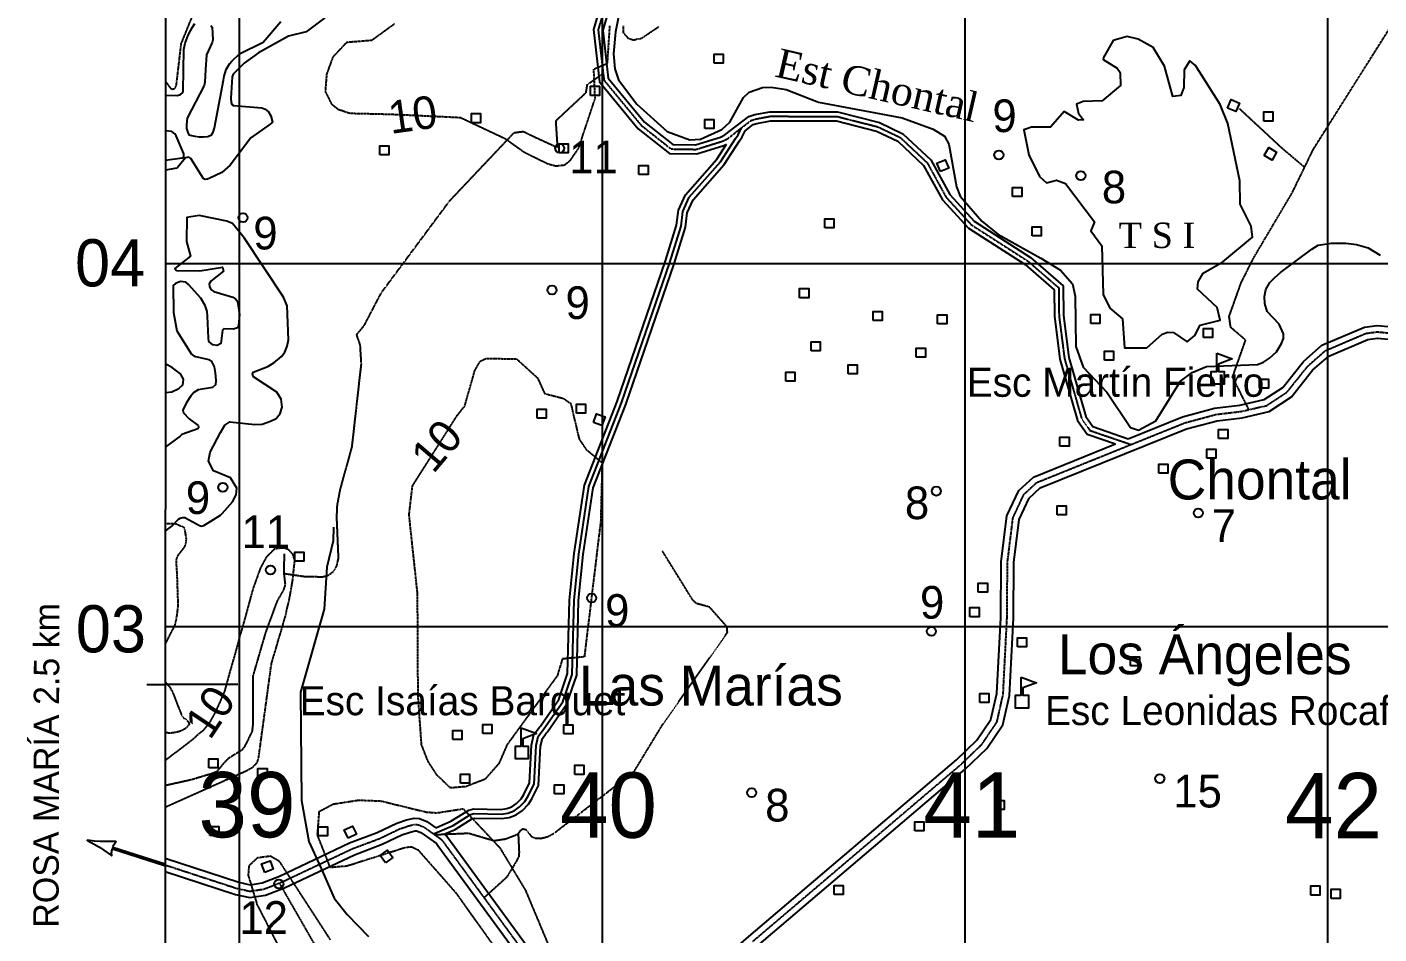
# Model space of a CAD drawing. Extents: x 638173 to 667318, y 9795622 to 9816401.
# Drawn here: x 638414 to 642141, y 9802153 to 9804652 of the extents above; entities that cross this region are included whole.
import ezdxf

# ---------------------------------------------------------------- set-up
doc = ezdxf.new("R2010")
doc.units = 0
doc.header["$MEASUREMENT"] = 0
doc.linetypes.add('DASHED', pattern=[0.75, 0.5, -0.25])
doc.linetypes.add('HIDDEN', pattern=[0.375, 0.25, -0.125])
for name, color, linetype in [('CAMINO2', 7, 'CONTINUOUS'), ('CAMINO4', 7, 'CONTINUOUS'), ('CAMINO5', 7, 'CONTINUOUS'), ('CAMINO6Y7', 7, 'CONTINUOUS'), ('CUADRICULAUTM', 7, 'CONTINUOUS'), ('CURVASUPLEMENTAR', 7, 'CONTINUOUS'), ('EDIFICACION', 7, 'CONTINUOUS'), ('INFORMACIONMARGI', 7, 'CONTINUOUS'), ('NOMBRESPOBLADOS', 7, 'CONTINUOUS'), ('NOMBRESPROPIOS', 7, 'CONTINUOUS'), ('PANTANOINUNDACIO', 7, 'CONTINUOUS'), ('PARALELACAMINO', 7, 'CONTINUOUS'), ('PROYECCION', 7, 'CONTINUOUS'), ('PUNTOALTURA', 7, 'CONTINUOUS'), ('RIOINTERMITENTE', 7, 'CONTINUOUS'), ('TEXTOAZUL', 7, 'CONTINUOUS'), ('VALORCUADRICULAR', 7, 'CONTINUOUS'), ('VALORCURVANIVEL', 7, 'CONTINUOUS')]:
    doc.layers.add(name, color=color, linetype=linetype)
doc.styles.add('cotas', font='SWITZN.TTF')
doc.styles.add('curvas', font='SWZCONDI.TTF')
doc.styles.add('escuelas', font='SWZCONLN.TTF')
doc.styles.add('poblados', font='SWZCONDN.TTF')
doc.styles.add('rios', font='TIMESI_0.TTF')

# ---------------------------------------------------------------- blocks, each defined once
blk = doc.blocks.new('DESVIA')
at = {"layer": 'INFORMACIONMARGI', "color": 7, "linetype": 'Continuous'}
blk.add_lwpolyline([(202.16, 3.49), (185.9, 7.39), (147.68, 19.11), (146.85, 19.12), (146.96, 18.1), (149.36, 11.75), (149.85, 9.42), (150.15, 6.9), (150.53, 1.31), (-0.62, 1.3), (-0.61, -2.71), (150.58, -2.7), (150.4, -6.92), (149.98, -11.09), (149.1, -14.21), (146.85, -20.1), (146.86, -20.87), (147.8, -20.89), (188.55, -8.04), (203.45, -4.27), (223.03, -0.96), (223.77, -0.5), (223.03, 0.07), (202.16, 3.49)], close=True, dxfattribs=at)
blk = doc.blocks.new('COTA')
at = {"layer": 'PUNTOALTURA', "color": 1, "linetype": 'Continuous'}
blk.add_circle((0, 0), 12.5, dxfattribs=at)
blk = doc.blocks.new('CASA')
at = {"layer": 'EDIFICACION', "color": 4, "linetype": 'Continuous'}
blk.add_lwpolyline([(-12.57, -13.81), (-12.57, 11.18), (12.43, 11.18), (12.43, -13.82), (-12.57, -13.81)], close=True, dxfattribs=at)
blk = doc.blocks.new('ESCUEL')
at = {"layer": 'EDIFICACION', "color": 6, "linetype": 'Continuous'}
blk.add_lwpolyline([(-0.55, 67.48), (41.45, 51.74), (3.45, 37.48), (3.45, 17.27), (18.98, 17.27), (18.98, -17.74), (-16.02, -17.73), (-16.02, 17.27), (-0.55, 17.27), (-0.55, 67.48)], close=True, dxfattribs=at)

msp = doc.modelspace()

# ---------------------------------------------------------------- linework, layer by layer
at = {"layer": 'CAMINO2', "color": 2, "linetype": 'DASHED'}
for points in [[(640415.15, 9802133.1), (640988.12, 9802619.87), (641045.97, 9802675.32), (641087.59, 9802736.74), (641104.75, 9802812.78), (641115.54, 9803023.84), (641116.78, 9803177.57), (641132.08, 9803300.09), (641162.07, 9803364.24), (641197.6, 9803396.99), (641457.43, 9803501.7), (641604.94, 9803561.14), (641691.11, 9803584.46), (641760.48, 9803592.81), (641782.15, 9803597.76), (641830.8, 9803608.86), (641887.26, 9803645.96), (641945.2, 9803718.26), (641992.81, 9803760.07), (642105.05, 9803808.07), (642136.13, 9803811.98), (642171.34, 9803808.71)], [(638794.59, 9802343.49), (638993.01, 9802278.65), (639028.9, 9802270.96), (639067.18, 9802276.87), (639109.32, 9802293.4), (639117.02, 9802296.42), (639310.25, 9802387.69), (639386.57, 9802416.38), (639440.3, 9802442.17), (639465.2, 9802450.7), (639482.7, 9802454.9), (639491.98, 9802454.2), (639507.94, 9802447.83), (639534.24, 9802429.32), (639537.77, 9802426.84), (639554.53, 9802415.04), (639560.56, 9802408.17), (639673.96, 9802252.86), (639876.81, 9801975.04)]]:
    msp.add_lwpolyline(points, dxfattribs=at)
at = {"layer": 'CAMINO4', "color": 2, "linetype": 'HIDDEN'}
msp.add_lwpolyline([(640041.45, 9804825.81), (639988.49, 9804644.29), (640002.19, 9804524.56), (640004.37, 9804505.54), (640107.44, 9804380.63), (640189.6, 9804315.86), (640258.36, 9804314.71), (640330.38, 9804337.1), (640344.51, 9804343.57), (640383.65, 9804374.03), (640409.74, 9804394.33), (640423.07, 9804398.5), (640462.56, 9804405.88), (640646.73, 9804405.43), (640759.66, 9804376.83), (640821.19, 9804347.49), (640895.34, 9804277.93), (640947.52, 9804182.9), (641016.96, 9804107.11), (641172.79, 9804007.16), (641258.1, 9803933.24), (641258.79, 9803855.98), (641273.75, 9803738.83), (641320.86, 9803573.39), (641344.1, 9803540.26), (641457.43, 9803501.7)], dxfattribs=at)
at = {"layer": 'CAMINO5', "color": 7, "linetype": 'Continuous'}
msp.add_lwpolyline([(639534.24, 9802429.32), (639588.41, 9802452.36), (639636.89, 9802482.55), (639646.45, 9802485.08), (639721.03, 9802483.43), (639739.78, 9802486.23), (639756.84, 9802492.28), (639771.56, 9802503.12), (639786.51, 9802518.12), (639794.75, 9802531.75), (639811.99, 9802565.88), (639817.38, 9802671.98), (639822.99, 9802697), (639835.91, 9802714.9), (639838.93, 9802717.95), (639891.3, 9802792.98), (639916.81, 9802868.24), (639921.9, 9803072.41), (639935.06, 9803199.93), (639962.99, 9803385.93), (640052.92, 9803616.06), (640186.16, 9804003.33), (640216.85, 9804102.84), (640222, 9804143.47), (640239.73, 9804182.63), (640325.8, 9804280.33), (640367.35, 9804344.76), (640374.61, 9804355.19), (640383.65, 9804374.03)], dxfattribs=at)
at = {"layer": 'CAMINO6Y7', "color": 2, "linetype": 'HIDDEN'}
msp.add_line((639122.85, 9803200.4), (639121.98, 9803146.55), dxfattribs=at)
for points in [[(641935.75, 9804265.21), (641960.07, 9804315.2), (642218.76, 9804725.03), (642268.89, 9804823.06), (642295.66, 9804881.15), (642336.23, 9804947.4), (642339.62, 9804993.25), (642316.54, 9805062.06), (642319.22, 9805084.83), (642384.95, 9805134.58), (642447.58, 9805167.99)], [(639121.98, 9803146.55), (639180.54, 9803137.96), (639207.65, 9803137.96), (639226.87, 9803136.5), (639245.81, 9803141.66), (639257.77, 9803151.29), (639267.43, 9803165.33), (639272.92, 9803188.36), (639268.13, 9803301.54), (639269.61, 9803334.39), (639277.86, 9803378.44), (639310.11, 9803494.67), (639335.87, 9803724), (639332.69, 9803775.86), (639322.9, 9803804.29), (639344.22, 9803830.42), (639390.94, 9803919.7), (639579.81, 9804173.68), (639756.88, 9804360.81), (639782.23, 9804364.2), (639815.87, 9804347.8), (639876.94, 9804319.93), (639872.17, 9804393.75), (639955.2, 9804471.12), (639958.69, 9804493.15), (640002.19, 9804524.56)], [(641935.75, 9804265.21), (641873.33, 9804317.98), (641756.19, 9804426.59)], [(641782.15, 9803597.76), (641737.28, 9803687.49), (641773.14, 9803789.15), (641732.05, 9803824.48), (641727.81, 9803854.58), (641760.45, 9803946.09), (641794.18, 9804013.85), (641902.19, 9804196.24), (641935.75, 9804265.21)], [(639768.07, 9802428.72), (639775.67, 9802439.24), (639780.64, 9802442.79), (639790.39, 9802440.69), (639803.16, 9802423.08), (639814.78, 9802417.27), (639829.62, 9802416.54), (639848.61, 9802420.78), (639866.84, 9802430.63), (640087.34, 9802600.24), (640165.8, 9802729.45), (640344.68, 9802983.54), (640344.12, 9802998.6), (640295.57, 9803053.54), (640258.52, 9803063.68), (640247.83, 9803075.25), (640166.18, 9803207.28)], [(639121.98, 9803146.55), (639125.62, 9803115.8), (639121.25, 9803101.05), (639103.22, 9803069.86), (639071.38, 9802983.44), (639036.26, 9802862.62), (639037.03, 9802734.77), (639034.52, 9802712.01), (639020.25, 9802681.82), (639011.97, 9802666.84), (639006.12, 9802659.49), (638982.74, 9802644.99), (638969.39, 9802636.56), (638960.46, 9802628.02), (638939.43, 9802603.18), (638928.8, 9802596.37), (638868.66, 9802578.13), (638794.73, 9802561.68)], [(638794.92, 9802847.23), (638807.38, 9802833.71), (638817.09, 9802815.61), (638823.7, 9802797.67), (638839.71, 9802757.21), (638845.76, 9802748.77), (638854.33, 9802742.53), (638859.57, 9802736.06), (638861.29, 9802731.44), (638857.81, 9802725.89), (638849.8, 9802718.06), (638836.93, 9802711.54), (638819.18, 9802707.3), (638808.63, 9802706.36), (638794.83, 9802707.46)], [(639537.77, 9802426.84), (639631.24, 9802430.95), (639701.07, 9802410.33), (639733.49, 9802415.07), (639768.07, 9802428.72)], [(639768.07, 9802428.72), (639770.43, 9802378.09), (639769.52, 9802366.3), (639760.4, 9802349.07), (639736, 9802309.03), (639673.96, 9802252.86)], [(639109.32, 9802293.4), (639226.69, 9802089.03), (639216.87, 9802056.12), (639219.95, 9802026.47), (639231.59, 9802012.59), (639240.14, 9801979.41), (639308.34, 9801890.35), (639314.62, 9801841.92), (639330.28, 9801820.06), (639398.01, 9801758.33), (639403.1, 9801722.34), (639448.26, 9801690.47), (639454.15, 9801658.25), (639446.11, 9801626.61), (639446.44, 9801591.26), (639453.59, 9801568.7), (639497.37, 9801518.32), (639592.5, 9801346.26)]]:
    msp.add_lwpolyline(points, dxfattribs=at)
at = {"layer": 'CUADRICULAUTM', "color": 2, "linetype": 'Continuous'}
for points in [[(639000, 9796943.25), (639000, 9797000), (639000, 9798000), (639000, 9799000), (639000, 9800000), (639000, 9801000), (639000, 9802000), (639000, 9803000), (639000, 9804000), (639000, 9805000), (639000, 9806000), (639000, 9807000), (639000, 9808000), (639000, 9809000), (639000, 9810000), (639000, 9811000), (639000, 9812000), (639000, 9813000), (639000, 9814000), (639000, 9815369.88)], [(640000, 9796942.47), (640000, 9797000), (640000, 9798000), (640000, 9799000), (640000, 9800000), (640000, 9801000), (640000, 9802000), (640000, 9803000), (640000, 9804000), (640000, 9805000), (640000, 9806000), (640000, 9807000), (640000, 9808000), (640000, 9809000), (640000, 9810000), (640000, 9811000), (640000, 9812000), (640000, 9813000), (640000, 9814000), (640000, 9815369.17)], [(641000, 9796941.7), (641000, 9797000), (641000, 9798000), (641000, 9799000), (641000, 9800000), (641000, 9801000), (641000, 9802000), (641000, 9803000), (641000, 9804000), (641000, 9805000), (641000, 9806000), (641000, 9807000), (641000, 9808000), (641000, 9809000), (641000, 9810000), (641000, 9811000), (641000, 9812000), (641000, 9813000), (641000, 9814000), (641000, 9815368.47)], [(642000, 9796940.92), (642000, 9797000), (642000, 9798000), (642000, 9799000), (642000, 9800000), (642000, 9801000), (642000, 9802000), (642000, 9803000), (642000, 9804000), (642000, 9805000), (642000, 9806000), (642000, 9807000), (642000, 9808000), (642000, 9809000), (642000, 9810000), (642000, 9811000), (642000, 9812000), (642000, 9813000), (642000, 9814000), (642000, 9815367.76)], [(638795.7, 9804000), (639000, 9804000), (640000, 9804000), (641000, 9804000), (642000, 9804000), (643000, 9804000), (644000, 9804000), (645000, 9804000), (646000, 9804000), (647000, 9804000), (648000, 9804000), (649000, 9804000), (650000, 9804000), (651000, 9804000), (652000, 9804000), (653000, 9804000), (654000, 9804000), (655000, 9804000), (656000, 9804000)], [(638795.03, 9803000), (639000, 9803000), (640000, 9803000), (641000, 9803000), (642000, 9803000), (643000, 9803000), (644000, 9803000), (645000, 9803000), (646000, 9803000), (647000, 9803000), (648000, 9803000), (649000, 9803000), (650000, 9803000), (651000, 9803000), (652000, 9803000), (653000, 9803000), (654000, 9803000), (655000, 9803000), (656000, 9803000)]]:
    msp.add_lwpolyline(points, dxfattribs=at)
at = {"layer": 'CURVASUPLEMENTAR', "color": 2, "linetype": 'DASHED'}
for points in [[(638796.03, 9804501.64), (638810.64, 9804482.07), (638815.2, 9804480.71), (638820.13, 9804481.69), (638824.05, 9804485.93), (638825.9, 9804492.52), (638839.52, 9804606.26), (638894.88, 9804742.86), (638906.21, 9804768.36), (639035.08, 9804910.75), (639049.1, 9804974.31), (639040.42, 9805060.4), (639039.3, 9805373.24), (639051.39, 9805418.64), (639125.47, 9805583.33), (639130.23, 9805613.64), (639128.69, 9805640.81), (639126.49, 9805658.73), (639117.25, 9805699.43), (639103, 9805729.56), (638964.92, 9805917.01), (638868.07, 9806023.87), (638797.09, 9806081.45)], [(639426.78, 9804660.08), (639364.26, 9804614.64), (639295.03, 9804609.28), (639256.89, 9804568.85), (639239.73, 9804521.31), (639236.33, 9804473.98), (639253.5, 9804439.35), (639271.56, 9804425.34), (639304.84, 9804414.35), (639420.66, 9804411.56), (639608.66, 9804402.65), (639732.04, 9804344.65), (639784.28, 9804307.33), (639848.64, 9804275.6), (639871.96, 9804269.07), (639896.21, 9804271.86), (639912.07, 9804284.93), (639934.46, 9804317.59), (639980.16, 9804454.77), (639976.43, 9804535.96), (640014.11, 9804551.87), (640020.84, 9804654.82)], [(640057.39, 9804654.82), (640057.39, 9804636.54), (640070.85, 9804621.14), (640086.24, 9804616.33), (640108.36, 9804621.14), (640155.49, 9804652.89)], [(639876.27, 9802865.27), (639737.13, 9802674.1), (639714.75, 9802622.6), (639676.45, 9802579.23), (639623.98, 9802559.04), (639581.27, 9802555.26), (639544.13, 9802590.96), (639519.75, 9802628.35), (639501.71, 9802674.93), (639492.15, 9802809.46), (639490.67, 9803090.54), (639467.45, 9803307.83), (639476.89, 9803387.94), (639599.98, 9803581.74), (639620.83, 9803607.58), (639648.42, 9803705.42), (639663.05, 9803730.86), (639679.88, 9803738.95), (639763.71, 9803737.33), (639821.38, 9803685.02), (639840.88, 9803641.88), (639892.33, 9803628.83), (639912.69, 9803614.83), (639936.18, 9803516.38), (639955.28, 9803488.3), (639999.64, 9803451.15), (639995.39, 9803290.54), (639950.33, 9802916.65), (639889.41, 9802910.68), (639876.27, 9802865.27)], [(638794.99, 9802950.24), (638812.35, 9802985.33), (638820.91, 9803000.04), (638826.02, 9803020.51), (638827.89, 9803032.98), (638831.01, 9803058.23), (638828.31, 9803139.29), (638826.51, 9803170.53), (638826.31, 9803184.11), (638830.5, 9803196.38), (638849.55, 9803220.85), (638852.42, 9803230.56), (638853.52, 9803241.46), (638849.35, 9803268.32), (638848.81, 9803270.48), (638846.36, 9803273.2), (638840.01, 9803276.18), (638836.06, 9803277.43), (638823.61, 9803282.91), (638795.22, 9803283.17)], [(638794.69, 9802502.52), (639020.7, 9802603.74), (639037.28, 9802613.22), (639048.11, 9802624.73), (639052.26, 9802635.59), (639087.97, 9802897.55), (639125.43, 9803024.46), (639138.13, 9803079.17), (639146.47, 9803127.53), (639150.08, 9803161.62), (639152.44, 9803181.51), (639147.39, 9803198.34), (639134.66, 9803212.26), (639122.84, 9803216.17), (639117.28, 9803216.17), (639097.12, 9803214.21), (639088.77, 9803206.39), (639073.48, 9803190.75), (639057.49, 9803161.42), (639038.03, 9803107.33), (638997.2, 9802960.47), (638958.38, 9802821.81), (638943.73, 9802787.62), (638931.58, 9802761.13), (638917.31, 9802736.01), (638899.91, 9802713.82), (638886.34, 9802703.09), (638869.29, 9802687.4), (638794.78, 9802630.78)], [(639725.58, 9802085.96), (639597.68, 9802265.3), (639493.62, 9802383.33), (639474.51, 9802392.38), (639458.41, 9802391.38), (639296.45, 9802340.05), (639250.18, 9802336.02), (639214.97, 9802425.59), (639220, 9802491.01), (639258.22, 9802511.14), (639328.48, 9802521.98), (639390.37, 9802519.45), (639514.75, 9802489), (639543.92, 9802486.98), (639616.35, 9802498.06), (639717.33, 9802390.64), (639787.88, 9802273.71), (639867.24, 9802084.46)], [(639250.82, 9802136.78), (639110.49, 9802352.71), (639085.19, 9802367.25), (639049.32, 9802362.63), (639025.84, 9802341.08), (639023.83, 9802314.91), (639047.97, 9802234.4), (639116.38, 9802101.56)]]:
    msp.add_lwpolyline(points, dxfattribs=at)
at = {"layer": 'PANTANOINUNDACIO', "color": 2, "linetype": 'Continuous'}
for points in [[(639234.64, 9804677.08), (639183.26, 9804638.21), (639135.18, 9804626.36), (639052.07, 9804580.45), (639012.91, 9804552.6), (638982.49, 9804522.25), (638979.54, 9804514.14), (638976.37, 9804456.17), (638976.97, 9804444.02), (638978.35, 9804438.5), (638983.18, 9804435.41), (639061.79, 9804429.56), (639070.34, 9804425.62), (639079.54, 9804418.25), (639085.96, 9804406.92), (639090.78, 9804390.08), (639084.6, 9804383.74), (639031.08, 9804346.09), (638973.97, 9804270.85), (638950.98, 9804250.6), (638917.66, 9804235.06), (638911.78, 9804232.5), (638905.23, 9804232.05), (638903.46, 9804232.5), (638900.03, 9804235.27), (638865.92, 9804289.45), (638859.89, 9804293.53), (638850.91, 9804291.25), (638829.77, 9804265.42), (638827.41, 9804263.34), (638795.87, 9804257.42)], [(638796.01, 9804463.62), (638828.02, 9804463.01), (638837.15, 9804465.65), (638843.59, 9804471.17), (638844.5, 9804475.69), (638846.74, 9804590.29), (638850.49, 9804607.07), (638858.77, 9804629.15), (638864.51, 9804641.12), (638870.27, 9804651.24), (638876.71, 9804661.36)], [(638920.4, 9804656.3), (638924.38, 9804651.06), (638925.92, 9804616.73), (638924.08, 9804608.99), (638908.53, 9804575.36), (638905.77, 9804535.07), (638903.84, 9804500.16), (638902.54, 9804490.86), (638855.98, 9804400.27), (638853.61, 9804382.91), (638853.93, 9804372.28), (638857.19, 9804360.85), (638860.45, 9804354.78), (638867.31, 9804352.69), (638876.45, 9804350.74), (638888.53, 9804349.1), (638900.93, 9804349.1), (638912.68, 9804350.41), (638922.34, 9804354.75), (638927.69, 9804362.16), (638930.92, 9804374.27), (638955.67, 9804505.68), (638957.2, 9804516.42), (638963.18, 9804534.82), (638971.92, 9804550.01), (638978.51, 9804557.68), (638999.7, 9804578.08), (639065.19, 9804610.15), (639113.71, 9804666.85)], [(641724.49, 9804385.6), (641703.23, 9804438.75), (641635.34, 9804545.87), (641619.24, 9804558.73), (641603.63, 9804533.62), (641602.69, 9804484.83), (641594.75, 9804462.86), (641572.34, 9804460.15), (641549.4, 9804544.2), (641518.74, 9804594.99), (641476.74, 9804617.9), (641446.59, 9804625.47), (641408, 9804614.67), (641381.01, 9804567.91), (641380.87, 9804562.01), (641418.62, 9804538.27), (641427.18, 9804526.68), (641428.15, 9804490.67), (641378.06, 9804448.88), (641325.19, 9804447.02), (641307.22, 9804439.09), (641312.07, 9804413.74), (641326.22, 9804395.95), (641312.31, 9804395.24), (641272.92, 9804418.65), (641235.61, 9804375.77), (641182.89, 9804375.72), (641161.48, 9804368.76), (641175.35, 9804299.56), (641205.22, 9804239.93), (641224.12, 9804222.33), (641252.25, 9804229.48), (641277.01, 9804220.58), (641356.67, 9804115.32), (641346.79, 9804089.9), (641376.92, 9804049.1), (641380.91, 9803914.71), (641399.07, 9803877.3), (641433.41, 9803847.48), (641439.46, 9803768.1), (641501.02, 9803767.87), (641542.77, 9803805.69), (641558.79, 9803811.48), (641574.02, 9803809.75), (641611.61, 9803784.69), (641633.15, 9803801.97), (641647.61, 9803830.18), (641702.72, 9803844), (641694.39, 9803879.49), (641640.49, 9803929.69), (641642.37, 9803949.83), (641656.19, 9803973.79), (641710.08, 9804005.12), (641791.82, 9804073.23), (641788.26, 9804103.01), (641757.89, 9804164.11), (641757.13, 9804227.95), (641724.49, 9804385.6)], [(638795.89, 9804285.45), (638841.93, 9804291.51), (638844.22, 9804292.23), (638846.01, 9804294.84), (638846.81, 9804297.75), (638846.5, 9804302.51), (638825.6, 9804351.84), (638821.94, 9804357.59), (638812.94, 9804363.73), (638795.94, 9804365.46)], [(638845.05, 9803300.54), (638848.8, 9803300.11), (638889.47, 9803278.13), (638894.69, 9803276.75), (638901.84, 9803278.4), (638947.18, 9803307.26), (638951.64, 9803311.43), (638980.14, 9803344.14), (638990.69, 9803363.02), (638992.08, 9803381.03), (638974.92, 9803409.44), (638928.17, 9803429.35), (638914.29, 9803455.48), (638918.92, 9803480.22), (638947.32, 9803534.54), (638959.33, 9803554.9), (638973.21, 9803563.97), (639042.49, 9803557.09), (639062.64, 9803558.08), (639085.66, 9803566.13), (639101.34, 9803573.56), (639112.25, 9803586.72), (639117.73, 9803604.92), (639114.89, 9803626.46), (639102.64, 9803645.77), (639038.77, 9803688.38), (639035.62, 9803695.06), (639037.39, 9803700.8), (639078.24, 9803716.71), (639094.25, 9803727.09), (639115.54, 9803743.86), (639125.21, 9803756.12), (639131.02, 9803772.29), (639135.35, 9803790.31), (639130.82, 9803883.77), (639120.7, 9803907.71), (639012.56, 9804070.98), (638980.95, 9804110.45), (638964.71, 9804116.59), (638888.51, 9804132.11), (638854.32, 9804126.88), (638854.15, 9804060.58), (638864.81, 9804020.52), (638821.92, 9803986.59), (638826.36, 9803981.38), (638890.54, 9803979.71), (638953.19, 9803990.49), (638956.19, 9803979.21), (638920.72, 9803951.57), (638916.41, 9803944.15), (638916.85, 9803936.74), (638920.72, 9803928.35), (638928.79, 9803922.93), (638981.25, 9803907.95), (638989.75, 9803901.9), (638993.91, 9803896.06), (639000.13, 9803859.91), (638996.68, 9803829.28), (638994.26, 9803823.2), (638983.3, 9803819.33), (638956.85, 9803819.98), (638952.54, 9803816.63), (638948.13, 9803779.61), (638938.14, 9803774.18), (638926.21, 9803776.23), (638915.56, 9803785.79), (638914.33, 9803794.19), (638911.59, 9803855.23), (638910.4, 9803867.71), (638905.24, 9803884.48), (638893.68, 9803905.24), (638859.29, 9803942.57), (638852.35, 9803948.99), (638837.51, 9803950.28), (638823.32, 9803945.12), (638817.23, 9803939.26), (638818.07, 9803865.43), (638826.98, 9803814.89), (638867.18, 9803750.95), (638874.95, 9803744.89), (638915.56, 9803736.12), (638921.67, 9803732.18), (638929.75, 9803715.48), (638932.98, 9803698.7), (638934.27, 9803678.06), (638933.44, 9803665.6), (638925.88, 9803658.71), (638885.87, 9803651.79), (638873.63, 9803645.16), (638864.6, 9803634.2), (638852.48, 9803615.13), (638843.32, 9803596.14), (638845.73, 9803588.74), (638860.73, 9803572.27), (638885.5, 9803554), (638886.84, 9803550.3), (638886.57, 9803547.15), (638884.64, 9803545.22)], [(638795.46, 9803645.16), (638813.64, 9803647.1), (638832.35, 9803656.13), (638843.32, 9803666.45), (638844.52, 9803672.39), (638845.25, 9803681.29), (638836.86, 9803696.12), (638815.58, 9803712.9), (638795.51, 9803724.28)], [(638884.64, 9803545.22), (638841.19, 9803529.16), (638836.37, 9803525.01), (638795.36, 9803494.02)], [(638795.2, 9803263.46), (638795.59, 9803263.58), (638796.17, 9803263.85), (638797.4, 9803264.48), (638798.93, 9803265.4), (638806.44, 9803271.07), (638812.88, 9803276.74), (638831.76, 9803295.99), (638835.86, 9803298.65), (638839.45, 9803299.84), (638842.99, 9803300.77), (638845.05, 9803300.54)]]:
    msp.add_lwpolyline(points, dxfattribs=at)
at = {"layer": 'PARALELACAMINO', "color": 7, "linetype": 'Continuous'}
for points in [[(639984.26, 9805484.27), (639966.63, 9805411.65), (639958.67, 9805327.82), (639966.3, 9805156.43), (639993.3, 9805083.08), (640034.24, 9804929.39), (640034.62, 9804847.03), (639975.78, 9804645.37), (639992.37, 9804500.44), (640098.65, 9804371.64), (640185.17, 9804303.43), (640260.16, 9804302.18), (640334.86, 9804325.4), (640342.14, 9804328.73)], [(640059.64, 9804843.51), (640001.2, 9804643.21), (640016.37, 9804510.64), (640116.23, 9804389.62), (640194.03, 9804328.29), (640256.56, 9804327.24), (640325.9, 9804348.8), (640337.98, 9804354.33), (640403.85, 9804405.58), (640420.05, 9804410.65), (640461.42, 9804418.38), (640648.3, 9804417.93), (640763.93, 9804388.64), (640828.32, 9804357.94), (640905.34, 9804285.69), (640957.75, 9804190.24), (641025.08, 9804116.75), (641180.3, 9804017.2), (641270.55, 9803938.99), (641271.28, 9803856.83), (641286.03, 9803741.35), (641332.3, 9803578.84), (641351.99, 9803550.78), (641449.81, 9803517.49)], [(639565.52, 9802429.05), (639594.19, 9802441.24), (639641.9, 9802470.95), (639647.94, 9802472.54), (639721.82, 9802470.91), (639742.82, 9802474.05), (639762.76, 9802481.12), (639779.74, 9802493.62), (639796.43, 9802510.36), (639805.69, 9802525.69), (639824.34, 9802562.6), (639829.81, 9802670.28), (639834.63, 9802691.76), (639845.48, 9802706.8), (639848.57, 9802709.92), (639902.57, 9802787.28), (639929.26, 9802866.03), (639934.38, 9803071.61), (639947.46, 9803198.36), (639975.14, 9803382.69), (640064.66, 9803611.75), (640198.05, 9803999.45), (640229.11, 9804100.19), (640234.16, 9804140.03), (640250.35, 9804175.77), (640335.8, 9804272.77), (640377.74, 9804337.8), (640385.44, 9804348.87), (640393.65, 9804365.97)], [(640393.65, 9804365.97), (640415.63, 9804383.08), (640426.09, 9804386.35), (640463.7, 9804393.38), (640645.16, 9804392.93), (640755.39, 9804365.02), (640814.06, 9804337.04), (640885.34, 9804270.17), (640937.29, 9804175.56), (641008.84, 9804097.47), (641165.28, 9803997.12), (641245.65, 9803927.49), (641246.3, 9803855.13), (641261.47, 9803736.31), (641309.42, 9803567.94), (641336.21, 9803529.74), (641414.28, 9803503.18)], [(639541.17, 9802445.85), (639582.63, 9802463.48), (639631.88, 9802494.15), (639644.96, 9802497.62), (639720.24, 9802495.95), (639736.74, 9802498.41), (639750.92, 9802503.44), (639763.38, 9802512.62), (639776.59, 9802525.88), (639783.81, 9802537.81), (639799.64, 9802569.16), (639804.95, 9802673.68), (639811.35, 9802702.24), (639826.34, 9802723), (639829.29, 9802725.98), (639880.03, 9802798.68), (639904.36, 9802870.45), (639909.42, 9803073.21), (639922.66, 9803201.5), (639950.84, 9803389.17), (640041.18, 9803620.37), (640174.27, 9804007.21), (640204.59, 9804105.49), (640209.84, 9804146.91), (640229.11, 9804189.49), (640315.8, 9804287.89), (640342.14, 9804328.73)], [(641449.81, 9803517.49), (641599.36, 9803577.76), (641687.76, 9803601.68), (641757.48, 9803610.08), (641823.83, 9803625.22), (641875.34, 9803659.06), (641932.5, 9803730.4), (641983.36, 9803775.06), (642100.43, 9803825.13), (642135.84, 9803829.58), (642175.82, 9803825.87)], [(640426.55, 9802119.83), (640999.85, 9802606.87), (641059.42, 9802663.97), (641103.93, 9802729.66), (641122.15, 9802810.39), (641133.04, 9803023.32), (641134.27, 9803176.41), (641149.1, 9803295.18), (641176.46, 9803353.71), (641207.11, 9803381.95), (641610.52, 9803544.52), (641694.46, 9803567.24), (641763.48, 9803575.54), (641837.77, 9803592.5), (641899.18, 9803632.86), (641957.9, 9803706.12), (642002.26, 9803745.08), (642109.67, 9803791.01), (642136.42, 9803794.38), (642166.86, 9803791.55)], [(639565.52, 9802429.05), (639574.23, 9802419.12), (639889.62, 9801987.17), (639913.54, 9801967.62), (640059.59, 9801921.79), (640109.25, 9801920.75), (640141.71, 9801923.45), (640176.14, 9801948.61), (640403.75, 9802146.37), (640976.39, 9802632.87), (641032.52, 9802686.67), (641071.25, 9802743.82), (641087.35, 9802815.17), (641098.04, 9803024.36), (641099.29, 9803178.73), (641115.06, 9803305), (641147.68, 9803374.77), (641188.09, 9803412.03), (641414.28, 9803503.18)], [(638794.6, 9802361.9), (638997.57, 9802295.57), (639029.42, 9802288.75), (639062.59, 9802293.87), (639110.08, 9802312.5), (639303.42, 9802403.82), (639379.69, 9802432.49), (639433.66, 9802458.39), (639460.31, 9802467.52), (639481.28, 9802472.56), (639495.97, 9802471.45), (639516.33, 9802463.32), (639541.17, 9802445.85)], [(638794.57, 9802325.09), (638988.45, 9802261.73), (639028.38, 9802253.17), (639071.77, 9802259.87), (639123.96, 9802280.34), (639317.08, 9802371.56), (639393.45, 9802400.27), (639446.94, 9802425.95), (639470.09, 9802433.88), (639484.12, 9802437.24), (639487.99, 9802436.95), (639499.55, 9802432.34), (639542.75, 9802401.93), (639546.89, 9802397.22), (639864, 9801962.91), (639896.62, 9801936.24), (640053.87, 9801886.91), (640110.33, 9801885.71), (640154.43, 9801889.39), (640169.56, 9801900.45)]]:
    msp.add_lwpolyline(points, dxfattribs=at)
at = {"layer": 'PROYECCION', "color": 7, "linetype": 'Continuous'}
for p in [(638744.85, 9802840.45), (638994.85, 9802840.26)]:
    msp.add_line(p, (638794.85, 9802840.41), dxfattribs=at)
msp.add_lwpolyline([(638790.96, 9796943.41), (666604.83, 9796921.85), (666619.7, 9815350.33), (638803.33, 9815370.02)], close=True, dxfattribs=at)
at = {"layer": 'RIOINTERMITENTE', "color": 132, "linetype": 'Continuous'}
for points in [[(640065.73, 9804786.15), (640036.23, 9804638.46), (640030.46, 9804577.85), (640034.31, 9804536.48), (640044.89, 9804506.65), (640095.21, 9804439.34), (640178.84, 9804364.26), (640241.34, 9804340.93), (640270.26, 9804342.79), (640329.8, 9804369.73), (640351.64, 9804389.64), (640389.3, 9804457.59), (640404.46, 9804472.4), (640441.07, 9804485.01), (640465.62, 9804486.11), (640506.9, 9804480.08), (640595.63, 9804444.48), (640826.17, 9804401.53), (640911.44, 9804370.83), (640942.97, 9804351.01), (640955.18, 9804328.64), (640976.2, 9804211.85), (640986.64, 9804185.38), (641045.73, 9804117.07), (641089.93, 9804081.42), (641209.1, 9804015.03), (641262.95, 9803982.21), (641296.36, 9803943.9), (641303.23, 9803910.05), (641305.03, 9803771.56), (641324.94, 9803714.36), (641390.25, 9803645.91), (641455.7, 9803548.81), (641477.8, 9803541.27), (641526.01, 9803566.5), (641594.09, 9803676.17), (641625.57, 9803699.57), (641665.76, 9803716.62), (641805.87, 9803721.86), (641822.57, 9803728.49), (641838.69, 9803739.53), (641857.81, 9803756.68), (641872.06, 9803779.47), (641877.33, 9803794.09), (641877.67, 9803806.18), (641865.59, 9803832.81), (641832.19, 9803868.17), (641825.82, 9803890.05), (641825.28, 9803909.57), (641828.96, 9803928.73), (641839.92, 9803948.06), (641854.02, 9803961.61), (641869.67, 9803975.9), (641955.4, 9804040.22), (641973.1, 9804050.71), (642009.61, 9804056.49), (642049.19, 9804055.95), (642079.17, 9804052.85), (642110.81, 9804043.67), (642143.98, 9804023.52)], [(639258.93, 9803274.08), (639258.45, 9803236.59), (639240.62, 9803163.66), (639232.82, 9803047.88), (639168.41, 9802819.54), (639171.13, 9802521.11), (639190.98, 9802407.92), (639224.56, 9802333.1), (639260.6, 9802251.47), (639296.45, 9802206.64), (639355.42, 9802146.28)]]:
    msp.add_lwpolyline(points, dxfattribs=at)

# ---------------------------------------------------------------- block references
at = {"layer": 'EDIFICACION', "color": 4, "linetype": 'Continuous'}
for p in [(640320.99, 9804565.74), (639979.87, 9804477.26), (639651.46, 9804402.06), (640295.06, 9804386.1), (641835.67, 9804406.55), (639399.19, 9804313.44), (639893.31, 9804318.96), (640113.43, 9804259.49), (641143.44, 9804198.73), (640625.41, 9804112.41), (641197.2, 9804090.41), (640556.46, 9803919.87), (640758.76, 9803856.83), (640936.75, 9803847.73), (641359.22, 9803848.6), (641669.25, 9803809.86), (640587.85, 9803773.76), (640878.03, 9803755.98), (641396.46, 9803747.76), (640518.35, 9803690.11), (640689.91, 9803710.23), (641824, 9803670.71), (639941.16, 9803601.36), (639832.89, 9803587.99), (641711.36, 9803531.88), (641273.88, 9803510.74), (641678.48, 9803477.78), (641546.32, 9803436.12), (641266, 9803321.62), (639164.51, 9803193.98), (641048.81, 9803108.72), (641025.89, 9803041.05), (641156.87, 9802958.23), (641468.09, 9802905.48), (641053.24, 9802804.25), (639682.8, 9802719.16), (639906.55, 9802718.42), (639600.31, 9802702.37), (638927.99, 9802624.45), (639063.33, 9802597.5), (639936.4, 9802606.72), (639621.39, 9802582.23), (639881.11, 9802552.75), (641094.98, 9802509.74), (640874.05, 9802450.72), (638930.23, 9802437.83), (639229.72, 9802437.24), (640651.61, 9802275.34), (641965.47, 9802274.15), (642021.17, 9802264.92)]:
    msp.add_blockref('CASA', p, dxfattribs=at)
for p, xscale, yscale, rotation in [((641740.16, 9804436.47), 1.000001384334762, 1.000001384334762, 336.9605301548708), ((640938.08, 9804271.24), 1.000000735394877, 1.000000735394877, 22.80166174933339), ((641842.19, 9804303.53), 0.99999930720306, 0.99999930720306, 329.8535309465437), ((639992.01, 9803571.35), 0.9999987095339893, 0.9999987095339893, 340.2757509126635), ((639304.88, 9802435.15), 0.9999988643262469, 0.9999988643262469, 25.35220398677785), ((639404.49, 9802367.53), 0.9999997125227759, 0.9999997125227759, 35.17693497304256), ((639076.36, 9802340.06), 0.9999990825012153, 0.9999990825012153, 20.33195855613548)]:
    msp.add_blockref('CASA', p, dxfattribs=dict(at, xscale=xscale, yscale=yscale, rotation=rotation))
at = {"layer": 'EDIFICACION', "color": 6, "linetype": 'Continuous'}
for p in [(641694.62, 9803685.78), (641155.28, 9802793.37), (639776.94, 9802653.57)]:
    msp.add_blockref('ESCUEL', p, dxfattribs=at)
at = {"layer": 'INFORMACIONMARGI', "color": 7, "linetype": 'Continuous', "xscale": 1.000000328037269, "yscale": 1.000000328037269, "rotation": 162.5134248833457}
msp.add_blockref('DESVIA', (638793.32, 9802343.34), dxfattribs=at)
at = {"layer": 'PUNTOALTURA', "color": 1, "linetype": 'Continuous'}
for p in [(639882.33, 9804317.89), (641092.99, 9804299.26), (641318.98, 9804242.4), (639009.53, 9804126.68), (639861.3, 9803927.01), (638953.97, 9803383.38), (640920.48, 9803373.11), (641642.51, 9803312.88), (639085.32, 9803155.64), (639970.37, 9803078.96), (640907.16, 9802987.03), (641536.65, 9802581.32), (640411.64, 9802542.66), (639108.18, 9802291.06)]:
    msp.add_blockref('COTA', p, dxfattribs=at)

# ---------------------------------------------------------------- texts
at = {"layer": 'INFORMACIONMARGI', "color": 7, "linetype": 'Continuous', "style": 'poblados'}
msp.add_text('ROSA MAR%%205A 2.5 km', height=70, rotation=89.86102, dxfattribs=at).set_placement((638501.2, 9802170.16))
at = {"layer": 'NOMBRESPOBLADOS', "color": 7, "linetype": 'Continuous', "style": 'poblados'}
for s, p in [('Chontal', (641558.36, 9803350.19)), ('Los %%193ngeles', (641255.57, 9802868.75)), ('Las Mar%%237as', (639935.26, 9802782.36))]:
    msp.add_text(s, height=110, dxfattribs=at).set_placement(p)
at = {"layer": 'NOMBRESPROPIOS', "color": 6, "linetype": 'Continuous', "style": 'escuelas'}
for s, p in [('Esc Mart%%237n Fierro', (641004.55, 9803633.09)), ('Esc Isa%%237as Barquet', (639165.66, 9802755.74)), ('Esc Leonidas Rocafuerte', (641220.14, 9802728.62))]:
    msp.add_text(s, height=80, dxfattribs=at).set_placement(p)
at = {"layer": 'PUNTOALTURA', "color": 7, "linetype": 'Continuous', "style": 'cotas'}
for s, p in [('9', (641075.16, 9804362.36)), ('11', (639908.82, 9804248.64)), ('8', (641376.85, 9804165.96)), ('9', (639037.97, 9804039.09)), ('9', (639898.51, 9803847.34)), ('9', (638851.96, 9803310.16)), ('8', (640833.97, 9803295.95)), ('7', (641679.72, 9803233.21)), ('11', (639005.39, 9803216.22)), ('9', (640007.58, 9802999.29)), ('9', (640875.62, 9803021.82)), ('15', (641573.86, 9802501.66)), ('8', (640448.85, 9802462.99)), ('12', (638999.53, 9802153.46))]:
    msp.add_text(s, height=90, dxfattribs=at).set_placement(p)
at = {"layer": 'TEXTOAZUL', "color": 5, "linetype": 'Continuous', "style": 'rios'}
msp.add_text('Est Chontal', height=80, rotation=347.10588, dxfattribs=at).set_placement((640472.31, 9804515.83))
at = {"layer": 'TEXTOAZUL', "color": 4, "linetype": 'Continuous', "style": 'rios'}
msp.add_text('T S I', height=70, dxfattribs=at).set_placement((641422.95, 9804043.03))
at = {"layer": 'VALORCUADRICULAR', "color": 6, "linetype": 'Continuous', "style": 'poblados'}
for s, height, p in [('04', 130, (638546.45, 9803937.17)), ('03', 130, (638548.74, 9802928.84)), ('39', 180, (638886.58, 9802419.31)), ('40', 180, (639882.84, 9802418.11)), ('41', 180, (640884.62, 9802418.11)), ('42', 180, (641881.48, 9802416.72))]:
    msp.add_text(s, height=height, dxfattribs=at).set_placement(p)
at = {"layer": 'VALORCURVANIVEL', "color": 2, "linetype": 'Continuous', "style": 'curvas'}
for rotation, p in [(7.90587, (639416.65, 9804357.16)), (49.63267, (639534.03, 9803418.58)), (56.33749, (638918.71, 9802685.09))]:
    msp.add_text('10', height=90, rotation=rotation, dxfattribs=at).set_placement(p)

doc.saveas('drawing.dxf')
